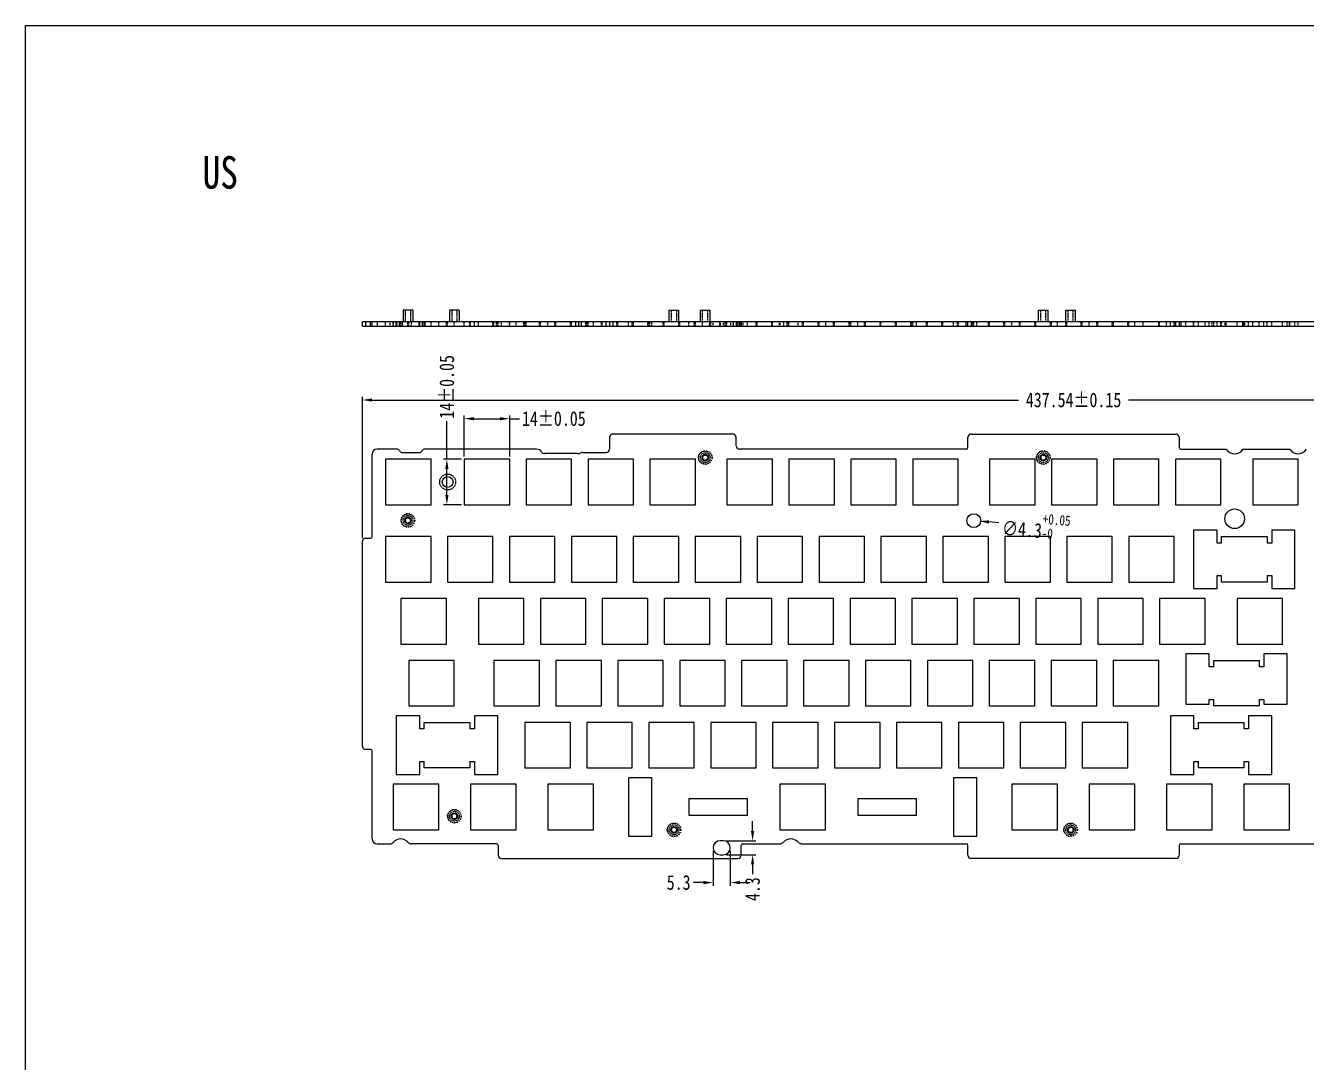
# Model space of a CAD drawing. Header units: inches. Extents: x 409 to 1093, y -306 to 345.
# Drawn here: x 409.4 to 803.4, y 25.8 to 344.7 of the extents above; entities that cross this region are included whole.
import ezdxf

# ---------------------------------------------------------------- set-up
doc = ezdxf.new("R2010")
doc.units = ezdxf.units.IN
doc.header["$LTSCALE"] = 1.21
doc.header["$MEASUREMENT"] = 0
doc.header["$PDMODE"] = 3
doc.header["$PDSIZE"] = 0.3125
doc.linetypes.add('HIDDEN', pattern=[0.2, 0.1, -0.1])
doc.layers.get('0').update_dxf_attribs({"linetype": 'CONTINUOUS'})
doc.layers.get('Defpoints').update_dxf_attribs({"linetype": 'CONTINUOUS'})
doc.layers.add('DEFAULT_2', color=8, linetype='HIDDEN')
doc.styles.get("Standard").update_dxf_attribs({"font": 'txt', "width": 0.8})
doc.dimstyles.new('YanXiu', dxfattribs={"dimscale": 1.5, "dimtxt": 3, "dimasz": 2, "dimexe": 0.66, "dimexo": 0.66, "dimgap": 0.66, "dimtad": 0, "dimdsep": 46, "dimtxsty": 'STANDARD', "dimcen": 0, "dimclrd": 3, "dimclre": 6, "dimclrt": 3, "dimazin": 2, "dimtm": 1e-09, "dimtfac": 1, "dimtofl": 0, "dimtmove": 0, "dimatfit": 3, "dimfxl": 1, "dimlwd": 5, "dimlwe": 5, "dimarcsym": 0})

# ---------------------------------------------------------------- blocks, each defined once
blk = doc.blocks.new('*D0')
at = {"color": 3, "lineweight": 5}
blk.add_line((708.76, 191.76), (705.76, 191.99), dxfattribs=at)
at = {"color": 3}
blk.add_solid([(705.8, 192.49), (705.73, 191.49), (702.77, 192.22)], dxfattribs=at)
at = {"layer": 'Defpoints', "color": 0}
for p in [(698.49, 192.55), (702.77, 192.22)]:
    blk.add_point(p, dxfattribs=at)
at = {"color": 3, "insert": (720.33, 190.88), "char_height": 4.5, "attachment_point": 5, "rotation": 355.645}
blk.add_mtext('∅4.3{\\H0.7x;\\S+0.05^ -0;}', dxfattribs=at)
blk = doc.blocks.new('*D2')
at = {"color": 6, "lineweight": 5}
for p, q in [((513.02, 186.99), (513.02, 230.48)), ((950.56, 186.99), (950.56, 230.48))]:
    blk.add_line(p, q, dxfattribs=at)
at = {"color": 3, "lineweight": 5}
for p, q in [((516.02, 229.49), (714.9, 229.49)), ((947.56, 229.49), (748.68, 229.49))]:
    blk.add_line(p, q, dxfattribs=at)
at = {"color": 3}
for points in [[(516.02, 229.99), (516.02, 228.99), (513.02, 229.49)], [(947.56, 229.99), (947.56, 228.99), (950.56, 229.49)]]:
    blk.add_solid(points, dxfattribs=at)
at = {"layer": 'Defpoints', "color": 0}
for p in [(950.56, 229.49), (513.02, 186), (950.56, 186)]:
    blk.add_point(p, dxfattribs=at)
at = {"color": 3, "insert": (731.79, 229.49), "char_height": 4.5, "attachment_point": 5}
blk.add_mtext('437.54%%P0.15', dxfattribs=at)
blk = doc.blocks.new('*D6')
at = {"color": 6, "lineweight": 5}
for p, q in [((544.34, 212.07), (544.34, 224.73)), ((558.34, 212.07), (558.34, 224.73))]:
    blk.add_line(p, q, dxfattribs=at)
at = {"color": 3, "lineweight": 5}
for p, q in [((547.34, 223.74), (555.34, 223.74)), ((558.34, 223.74), (561.34, 223.74))]:
    blk.add_line(p, q, dxfattribs=at)
at = {"color": 3}
for points in [[(547.34, 224.24), (547.34, 223.24), (544.34, 223.74)], [(555.34, 224.24), (555.34, 223.24), (558.34, 223.74)]]:
    blk.add_solid(points, dxfattribs=at)
at = {"layer": 'Defpoints', "color": 0}
for p in [(558.34, 223.74), (544.34, 211.08), (558.34, 211.08)]:
    blk.add_point(p, dxfattribs=at)
at = {"color": 3, "insert": (571.93, 223.74), "char_height": 4.5, "attachment_point": 5}
blk.add_mtext('14%%P0.05', dxfattribs=at)
blk = doc.blocks.new('*D7')
at = {"color": 3, "lineweight": 5}
for p, q in [((539.01, 211.28), (539.01, 222.94)), ((539.01, 200.28), (539.01, 208.28))]:
    blk.add_line(p, q, dxfattribs=at)
at = {"color": 6, "lineweight": 5}
for p, q in [((543.55, 211.28), (538.02, 211.28)), ((543.55, 197.28), (538.02, 197.28))]:
    blk.add_line(p, q, dxfattribs=at)
at = {"color": 3}
for points in [[(538.51, 208.28), (539.51, 208.28), (539.01, 211.28)], [(538.51, 200.28), (539.51, 200.28), (539.01, 197.28)]]:
    blk.add_solid(points, dxfattribs=at)
at = {"layer": 'Defpoints', "color": 0}
for p in [(544.54, 211.28), (539.01, 197.28), (544.54, 197.28)]:
    blk.add_point(p, dxfattribs=at)
at = {"color": 3, "insert": (539.01, 233.53), "char_height": 4.5, "attachment_point": 5, "rotation": 90}
blk.add_mtext('14%%P0.05', dxfattribs=at)
blk = doc.blocks.new('*D20')
at = {"color": 3, "lineweight": 5}
for p, q in [((633.05, 96.93), (633.05, 99.93)), ((633.05, 86.63), (633.05, 83.63))]:
    blk.add_line(p, q, dxfattribs=at)
at = {"color": 6, "lineweight": 5}
for p, q in [((625.04, 93.93), (634.04, 93.93)), ((625.04, 89.63), (634.04, 89.63))]:
    blk.add_line(p, q, dxfattribs=at)
at = {"color": 3}
for points in [[(632.55, 96.93), (633.55, 96.93), (633.05, 93.93)], [(632.55, 86.63), (633.55, 86.63), (633.05, 89.63)]]:
    blk.add_solid(points, dxfattribs=at)
at = {"layer": 'Defpoints', "color": 0}
for p in [(624.05, 93.93), (624.05, 89.63), (633.05, 89.63)]:
    blk.add_point(p, dxfattribs=at)
at = {"color": 3, "insert": (633.05, 79.04), "char_height": 4.5, "attachment_point": 5, "rotation": 90}
blk.add_mtext('4.3', dxfattribs=at)
blk = doc.blocks.new('*D21')
at = {"color": 6, "lineweight": 5}
for p, q in [((620.9, 90.79), (620.9, 80.07)), ((626.2, 90.79), (626.2, 80.07))]:
    blk.add_line(p, q, dxfattribs=at)
at = {"color": 3, "lineweight": 5}
for p, q in [((617.9, 81.06), (614.9, 81.06)), ((629.2, 81.06), (632.2, 81.06))]:
    blk.add_line(p, q, dxfattribs=at)
at = {"color": 3}
for points in [[(617.9, 81.56), (617.9, 80.56), (620.9, 81.06)], [(629.2, 81.56), (629.2, 80.56), (626.2, 81.06)]]:
    blk.add_solid(points, dxfattribs=at)
at = {"layer": 'Defpoints', "color": 0}
for p in [(620.9, 91.78), (626.2, 91.78), (620.9, 81.06)]:
    blk.add_point(p, dxfattribs=at)
at = {"color": 3, "insert": (610.31, 81.06), "char_height": 4.5, "attachment_point": 5}
blk.add_mtext('5.3', dxfattribs=at)

msp = doc.modelspace()

# ---------------------------------------------------------------- linework, layer by layer
at = {"color": 7, "linetype": 'Continuous'}
for p, q in [((525.522, 257.161), (525.522, 253.661)), ((528.522, 257.161), (525.522, 257.161)), ((528.522, 257.161), (528.522, 253.661)), ((539.818, 257.161), (539.818, 253.661)), ((542.818, 257.161), (539.818, 257.161)), ((542.818, 257.161), (542.818, 253.661)), ((607.403, 253.661), (607.403, 257.161)), ((607.403, 257.161), (610.403, 257.161)), ((610.403, 253.661), (610.403, 257.161)), ((616.99, 253.661), (616.99, 257.161)), ((616.99, 257.161), (619.99, 257.161)), ((619.99, 253.661), (619.99, 257.161)), ((720.98, 253.661), (720.98, 257.161)), ((720.98, 257.161), (723.98, 257.161)), ((723.98, 253.661), (723.98, 257.161)), ((729.403, 253.661), (729.403, 257.161)), ((729.403, 257.161), (732.403, 257.161)), ((732.403, 253.661), (732.403, 257.161)), ((513.022, 252.161), (513.022, 253.661)), ((513.022, 253.661), (950.563, 253.661)), ((513.022, 252.161), (950.563, 252.161)), ((514.022, 253.661), (514.022, 252.161)), ((515.522, 252.161), (515.522, 253.661)), ((516.022, 252.161), (516.022, 253.661)), ((517.522, 253.661), (517.522, 252.161)), ((523.59, 252.161), (523.59, 253.661)), ((524.456, 252.161), (524.456, 253.661)), ((525.322, 252.161), (525.322, 253.661)), ((530.522, 252.161), (530.522, 253.661)), ((531.388, 253.661), (531.388, 252.161)), ((532.254, 253.661), (532.254, 252.161)), ((578.696, 252.161), (578.696, 253.661)), ((579.562, 252.161), (579.562, 253.661)), ((580.428, 252.161), (580.428, 253.661)), ((588.028, 252.161), (588.028, 253.661)), ((589.028, 253.661), (589.028, 252.161)), ((590.028, 253.661), (590.028, 252.161)), ((627.028, 253.661), (627.028, 252.161)), ((628.028, 253.661), (628.028, 252.161)), ((629.028, 252.161), (629.028, 253.661)), ((698.791, 252.161), (698.791, 253.661)), ((699.291, 252.161), (699.291, 253.661)), ((700.291, 253.661), (700.291, 252.161)), ((763.291, 252.161), (763.291, 253.661)), ((764.291, 253.661), (764.291, 252.161)), ((764.791, 253.661), (764.791, 252.161)), ((778.784, 252.161), (778.784, 253.661)), ((783.909, 252.161), (783.909, 253.661)), ((798.361, 252.161), (798.361, 253.661)), ((589.028, 218.019), (589.028, 214.362)), ((627.028, 219.019), (590.028, 219.019)), ((628.028, 215.362), (628.028, 218.019)), ((699.291, 214.862), (699.291, 218.019)), ((700.291, 219.019), (763.291, 219.019)), ((764.291, 218.019), (764.291, 214.862)), ((516.022, 187.497), (516.022, 212.862)), ((523.59, 214.362), (517.522, 214.362)), ((525.322, 213.362), (530.522, 213.362)), ((566.536, 214.362), (532.254, 214.362)), ((579.298, 213.012), (569.042, 213.012)), ((580.704, 213.362), (588.028, 213.362)), ((698.791, 214.362), (629.028, 214.362)), ((764.791, 214.362), (778.784, 214.362)), ((783.909, 214.362), (798.361, 214.362)), ((520.153, 211.282), (520.153, 197.282)), ((534.153, 211.282), (520.153, 211.282)), ((534.153, 197.282), (534.153, 211.282)), ((544.34, 211.282), (544.34, 197.282)), ((558.34, 211.282), (544.34, 211.282)), ((558.34, 197.282), (558.34, 211.282)), ((563.39, 211.282), (563.39, 197.282)), ((577.39, 211.282), (563.39, 211.282)), ((577.39, 197.282), (577.39, 211.282)), ((582.44, 211.282), (582.44, 197.282)), ((596.44, 211.282), (582.44, 211.282)), ((596.44, 197.282), (596.44, 211.282)), ((601.49, 211.282), (601.49, 197.282)), ((615.49, 211.282), (601.49, 211.282)), ((615.49, 197.282), (615.49, 211.282)), ((625.15, 211.282), (625.15, 197.282)), ((639.15, 211.282), (625.15, 211.282)), ((639.15, 197.282), (639.15, 211.282)), ((644.2, 211.282), (644.2, 197.282)), ((658.2, 211.282), (644.2, 211.282)), ((658.2, 197.282), (658.2, 211.282)), ((663.25, 211.282), (663.25, 197.282)), ((677.25, 211.282), (663.25, 211.282)), ((677.25, 197.282), (677.25, 211.282)), ((682.3, 211.282), (682.3, 197.282)), ((696.3, 211.282), (682.3, 211.282)), ((696.3, 197.282), (696.3, 211.282)), ((705.96, 211.282), (705.96, 197.282)), ((719.96, 211.282), (705.96, 211.282)), ((719.96, 197.282), (719.96, 211.282)), ((725.01, 211.282), (725.01, 197.282)), ((739.01, 211.282), (725.01, 211.282)), ((739.01, 197.282), (739.01, 211.282)), ((744.06, 211.282), (744.06, 197.282)), ((758.06, 211.282), (744.06, 211.282)), ((758.06, 197.282), (758.06, 211.282)), ((763.11, 211.282), (763.11, 197.282)), ((777.11, 211.282), (763.11, 211.282)), ((777.11, 197.282), (777.11, 211.282)), ((786.898, 211.282), (786.898, 197.282)), ((800.898, 211.282), (786.898, 211.282)), ((800.898, 197.282), (800.898, 211.282)), ((520.153, 197.282), (534.153, 197.282)), ((544.34, 197.282), (558.34, 197.282)), ((563.39, 197.282), (577.39, 197.282)), ((582.44, 197.282), (596.44, 197.282)), ((601.49, 197.282), (615.49, 197.282)), ((625.15, 197.282), (639.15, 197.282)), ((644.2, 197.282), (658.2, 197.282)), ((663.25, 197.282), (677.25, 197.282)), ((682.3, 197.282), (696.3, 197.282)), ((705.96, 197.282), (719.96, 197.282)), ((725.01, 197.282), (739.01, 197.282)), ((744.06, 197.282), (758.06, 197.282)), ((763.11, 197.282), (777.11, 197.282)), ((786.898, 197.282), (800.898, 197.282)), ((768.728, 189.499), (768.728, 171.499)), ((775.928, 189.499), (768.728, 189.499)), ((775.928, 185.499), (775.928, 189.499)), ((799.899, 189.499), (792.756, 189.499)), ((792.756, 189.499), (792.756, 185.499)), ((799.899, 171.499), (799.899, 189.499)), ((513.022, 122.997), (513.022, 185.997)), ((514.022, 186.997), (515.522, 186.997)), ((520.148, 187.484), (520.148, 173.484)), ((534.148, 187.484), (520.148, 187.484)), ((534.148, 173.484), (534.148, 187.484)), ((539.198, 187.484), (539.198, 173.484)), ((553.198, 187.484), (539.198, 187.484)), ((553.198, 173.484), (553.198, 187.484)), ((558.248, 187.484), (558.248, 173.484)), ((572.248, 187.484), (558.248, 187.484)), ((572.248, 173.484), (572.248, 187.484)), ((577.298, 187.484), (577.298, 173.484)), ((591.298, 187.484), (577.298, 187.484)), ((591.298, 173.484), (591.298, 187.484)), ((596.348, 187.484), (596.348, 173.484)), ((610.348, 187.484), (596.348, 187.484)), ((610.348, 173.484), (610.348, 187.484)), ((615.398, 187.484), (615.398, 173.484)), ((629.398, 187.484), (615.398, 187.484)), ((629.398, 173.484), (629.398, 187.484)), ((634.448, 187.484), (634.448, 173.484)), ((648.448, 187.484), (634.448, 187.484)), ((648.448, 173.484), (648.448, 187.484)), ((653.498, 187.484), (653.498, 173.484)), ((667.498, 187.484), (653.498, 187.484)), ((667.498, 173.484), (667.498, 187.484)), ((672.548, 187.484), (672.548, 173.484)), ((686.548, 187.484), (672.548, 187.484)), ((686.548, 173.484), (686.548, 187.484)), ((691.598, 187.484), (691.598, 173.484)), ((705.598, 187.484), (691.598, 187.484)), ((705.598, 173.484), (705.598, 187.484)), ((710.648, 187.484), (710.648, 173.484)), ((724.648, 187.484), (710.648, 187.484)), ((724.648, 173.484), (724.648, 187.484)), ((729.698, 187.484), (729.698, 173.484)), ((743.698, 187.484), (729.698, 187.484)), ((743.698, 173.484), (743.698, 187.484)), ((748.748, 187.484), (748.748, 173.484)), ((762.748, 187.484), (748.748, 187.484)), ((762.748, 173.484), (762.748, 187.484)), ((777.343, 185.499), (775.928, 185.499)), ((777.343, 185.499), (777.343, 187.484)), ((777.343, 187.484), (791.313, 187.484)), ((791.313, 187.484), (791.313, 185.499)), ((792.756, 185.499), (791.313, 185.499)), ((520.148, 173.484), (534.148, 173.484)), ((539.198, 173.484), (553.198, 173.484)), ((558.248, 173.484), (572.248, 173.484)), ((577.298, 173.484), (591.298, 173.484)), ((596.348, 173.484), (610.348, 173.484)), ((615.398, 173.484), (629.398, 173.484)), ((634.448, 173.484), (648.448, 173.484)), ((653.498, 173.484), (667.498, 173.484)), ((672.548, 173.484), (686.548, 173.484)), ((691.598, 173.484), (705.598, 173.484)), ((710.648, 173.484), (724.648, 173.484)), ((729.698, 173.484), (743.698, 173.484)), ((748.748, 173.484), (762.748, 173.484)), ((775.928, 175.499), (777.343, 175.499)), ((775.928, 171.499), (775.928, 175.499)), ((777.343, 173.484), (777.343, 175.499)), ((791.313, 173.484), (777.343, 173.484)), ((791.313, 175.499), (792.756, 175.499)), ((791.313, 175.499), (791.313, 173.484)), ((792.756, 175.499), (792.756, 171.499)), ((768.728, 171.499), (775.928, 171.499)), ((792.756, 171.499), (799.899, 171.499)), ((524.898, 168.434), (524.898, 154.434)), ((538.898, 168.434), (524.898, 168.434)), ((538.898, 154.434), (538.898, 168.434)), ((548.728, 168.434), (548.728, 154.434)), ((562.728, 168.434), (548.728, 168.434)), ((562.728, 154.434), (562.728, 168.434)), ((567.778, 168.434), (567.778, 154.434)), ((581.778, 168.434), (567.778, 168.434)), ((581.778, 154.434), (581.778, 168.434)), ((586.828, 168.434), (586.828, 154.434)), ((600.828, 168.434), (586.828, 168.434)), ((600.828, 154.434), (600.828, 168.434)), ((605.878, 168.434), (605.878, 154.434)), ((619.878, 168.434), (605.878, 168.434)), ((619.878, 154.434), (619.878, 168.434)), ((624.928, 168.434), (624.928, 154.434)), ((638.928, 168.434), (624.928, 168.434)), ((638.928, 154.434), (638.928, 168.434)), ((643.978, 168.434), (643.978, 154.434)), ((657.978, 168.434), (643.978, 168.434)), ((657.978, 154.434), (657.978, 168.434)), ((663.028, 168.434), (663.028, 154.434)), ((677.028, 168.434), (663.028, 168.434)), ((677.028, 154.434), (677.028, 168.434)), ((682.078, 168.434), (682.078, 154.434)), ((696.078, 168.434), (682.078, 168.434)), ((696.078, 154.434), (696.078, 168.434)), ((701.128, 168.434), (701.128, 154.434)), ((715.128, 168.434), (701.128, 168.434)), ((715.128, 154.434), (715.128, 168.434)), ((720.178, 168.434), (720.178, 154.434)), ((734.178, 168.434), (720.178, 168.434)), ((734.178, 154.434), (734.178, 168.434)), ((739.228, 168.434), (739.228, 154.434)), ((753.228, 168.434), (739.228, 168.434)), ((753.228, 154.434), (753.228, 168.434)), ((772.278, 168.434), (758.278, 168.434)), ((758.278, 168.434), (758.278, 154.434)), ((772.278, 154.434), (772.278, 168.434)), ((796.078, 168.434), (782.078, 168.434)), ((782.078, 168.434), (782.078, 154.434)), ((796.078, 154.434), (796.078, 168.434)), ((524.898, 154.434), (538.898, 154.434)), ((548.728, 154.434), (562.728, 154.434)), ((567.778, 154.434), (581.778, 154.434)), ((586.828, 154.434), (600.828, 154.434)), ((605.878, 154.434), (619.878, 154.434)), ((624.928, 154.434), (638.928, 154.434)), ((643.978, 154.434), (657.978, 154.434)), ((663.028, 154.434), (677.028, 154.434)), ((682.078, 154.434), (696.078, 154.434)), ((701.128, 154.434), (715.128, 154.434)), ((720.178, 154.434), (734.178, 154.434)), ((739.228, 154.434), (753.228, 154.434)), ((758.278, 154.434), (772.278, 154.434)), ((782.078, 154.434), (796.078, 154.434)), ((773.528, 151.399), (766.328, 151.399)), ((766.328, 151.399), (766.328, 135.899)), ((773.528, 147.399), (773.528, 151.399)), ((797.528, 151.399), (790.328, 151.399)), ((790.328, 151.399), (790.328, 147.399)), ((797.528, 135.899), (797.528, 151.399)), ((527.288, 149.384), (527.288, 135.384)), ((541.288, 149.384), (527.288, 149.384)), ((541.288, 135.384), (541.288, 149.384)), ((553.478, 149.384), (553.478, 135.384)), ((567.478, 149.384), (553.478, 149.384)), ((567.478, 135.384), (567.478, 149.384)), ((572.528, 149.384), (572.528, 135.384)), ((586.528, 149.384), (572.528, 149.384)), ((586.528, 135.384), (586.528, 149.384)), ((591.578, 149.384), (591.578, 135.384)), ((605.578, 149.384), (591.578, 149.384)), ((605.578, 135.384), (605.578, 149.384)), ((610.628, 149.384), (610.628, 135.384)), ((624.628, 149.384), (610.628, 149.384)), ((624.628, 135.384), (624.628, 149.384)), ((629.678, 149.384), (629.678, 135.384)), ((643.678, 149.384), (629.678, 149.384)), ((643.678, 135.384), (643.678, 149.384)), ((648.728, 149.384), (648.728, 135.384)), ((662.728, 149.384), (648.728, 149.384)), ((662.728, 135.384), (662.728, 149.384)), ((667.778, 149.384), (667.778, 135.384)), ((681.778, 149.384), (667.778, 149.384)), ((681.778, 135.384), (681.778, 149.384)), ((686.828, 149.384), (686.828, 135.384)), ((700.828, 149.384), (686.828, 149.384)), ((700.828, 135.384), (700.828, 149.384)), ((705.878, 149.384), (705.878, 135.384)), ((719.878, 149.384), (705.878, 149.384)), ((719.878, 135.384), (719.878, 149.384)), ((724.928, 149.384), (724.928, 135.384)), ((738.928, 149.384), (724.928, 149.384)), ((738.928, 135.384), (738.928, 149.384)), ((757.978, 149.384), (743.978, 149.384)), ((743.978, 149.384), (743.978, 135.384)), ((757.978, 135.384), (757.978, 149.384)), ((774.928, 147.399), (773.528, 147.399)), ((774.928, 149.384), (788.928, 149.384)), ((774.928, 147.399), (774.928, 149.384)), ((788.928, 149.384), (788.928, 147.399)), ((790.328, 147.399), (788.928, 147.399)), ((527.288, 135.384), (541.288, 135.384)), ((553.478, 135.384), (567.478, 135.384)), ((572.528, 135.384), (586.528, 135.384)), ((591.578, 135.384), (605.578, 135.384)), ((610.628, 135.384), (624.628, 135.384)), ((629.678, 135.384), (643.678, 135.384)), ((648.728, 135.384), (662.728, 135.384)), ((667.778, 135.384), (681.778, 135.384)), ((686.828, 135.384), (700.828, 135.384)), ((705.878, 135.384), (719.878, 135.384)), ((724.928, 135.384), (738.928, 135.384)), ((743.978, 135.384), (757.978, 135.384)), ((766.328, 135.899), (773.528, 135.899)), ((773.528, 137.399), (774.928, 137.399)), ((773.528, 135.899), (773.528, 137.399)), ((774.928, 135.384), (774.928, 137.399)), ((788.928, 135.384), (774.928, 135.384)), ((788.928, 137.399), (790.328, 137.399)), ((788.928, 137.399), (788.928, 135.384)), ((790.328, 137.399), (790.328, 135.899)), ((790.328, 135.899), (797.528, 135.899)), ((523.458, 132.334), (523.458, 114.334)), ((530.658, 132.334), (523.458, 132.334)), ((530.658, 128.334), (530.658, 132.334)), ((532.058, 128.334), (532.058, 130.334)), ((532.058, 130.334), (546.058, 130.334)), ((546.058, 130.334), (546.058, 128.334)), ((547.458, 132.334), (547.458, 128.334)), ((554.658, 132.334), (547.458, 132.334)), ((554.658, 114.334), (554.658, 132.334)), ((563.008, 130.334), (563.008, 116.334)), ((577.008, 130.334), (563.008, 130.334)), ((577.008, 116.334), (577.008, 130.334)), ((582.058, 130.334), (582.058, 116.334)), ((596.058, 130.334), (582.058, 130.334)), ((596.058, 116.334), (596.058, 130.334)), ((601.108, 130.334), (601.108, 116.334)), ((615.108, 130.334), (601.108, 130.334)), ((615.108, 116.334), (615.108, 130.334)), ((620.158, 130.334), (620.158, 116.334)), ((634.158, 130.334), (620.158, 130.334)), ((634.158, 116.334), (634.158, 130.334)), ((639.208, 130.334), (639.208, 116.334)), ((653.208, 130.334), (639.208, 130.334)), ((653.208, 116.334), (653.208, 130.334)), ((658.258, 130.334), (658.258, 116.334)), ((672.258, 130.334), (658.258, 130.334)), ((672.258, 116.334), (672.258, 130.334)), ((677.308, 130.334), (677.308, 116.334)), ((691.308, 130.334), (677.308, 130.334)), ((691.308, 116.334), (691.308, 130.334)), ((696.358, 130.334), (696.358, 116.334)), ((710.358, 130.334), (696.358, 130.334)), ((710.358, 116.334), (710.358, 130.334)), ((715.408, 130.334), (715.408, 116.334)), ((729.408, 130.334), (715.408, 130.334)), ((729.408, 116.334), (729.408, 130.334)), ((748.458, 130.334), (734.458, 130.334)), ((734.458, 130.334), (734.458, 116.334)), ((748.458, 116.334), (748.458, 130.334)), ((768.778, 132.334), (761.578, 132.334)), ((761.578, 132.334), (761.578, 114.334)), ((768.778, 128.334), (768.778, 132.334)), ((770.178, 130.334), (784.178, 130.334)), ((770.178, 128.334), (770.178, 130.334)), ((784.178, 130.334), (784.178, 128.334)), ((792.778, 132.334), (785.578, 132.334)), ((785.578, 132.334), (785.578, 128.334)), ((792.778, 114.334), (792.778, 132.334)), ((532.058, 128.334), (530.658, 128.334)), ((547.458, 128.334), (546.058, 128.334)), ((770.178, 128.334), (768.778, 128.334)), ((785.578, 128.334), (784.178, 128.334)), ((515.522, 121.997), (514.022, 121.997)), ((516.022, 94.475), (516.022, 121.497)), ((530.658, 114.334), (530.658, 118.334)), ((530.658, 118.334), (532.058, 118.334)), ((532.058, 116.334), (532.058, 118.334)), ((546.058, 118.334), (546.058, 116.334)), ((546.058, 118.334), (547.458, 118.334)), ((547.458, 118.334), (547.458, 114.334)), ((768.778, 118.334), (770.178, 118.334)), ((768.778, 114.334), (768.778, 118.334)), ((770.178, 116.334), (770.178, 118.334)), ((784.178, 118.334), (785.578, 118.334)), ((784.178, 118.334), (784.178, 116.334)), ((785.578, 118.334), (785.578, 114.334)), ((523.458, 114.334), (530.658, 114.334)), ((546.058, 116.334), (532.058, 116.334)), ((547.458, 114.334), (554.658, 114.334)), ((563.008, 116.334), (577.008, 116.334)), ((582.058, 116.334), (596.058, 116.334)), ((601.108, 116.334), (615.108, 116.334)), ((620.158, 116.334), (634.158, 116.334)), ((639.208, 116.334), (653.208, 116.334)), ((658.258, 116.334), (672.258, 116.334)), ((677.308, 116.334), (691.308, 116.334)), ((696.358, 116.334), (710.358, 116.334)), ((715.408, 116.334), (729.408, 116.334)), ((734.458, 116.334), (748.458, 116.334)), ((761.578, 114.334), (768.778, 114.334)), ((784.178, 116.334), (770.178, 116.334)), ((785.578, 114.334), (792.778, 114.334)), ((522.498, 111.284), (522.498, 97.284)), ((536.498, 111.284), (522.498, 111.284)), ((536.498, 97.284), (536.498, 111.284)), ((546.298, 111.284), (546.298, 97.284)), ((560.298, 111.284), (546.298, 111.284)), ((560.298, 97.284), (560.298, 111.284)), ((570.098, 111.284), (570.098, 97.284)), ((584.098, 111.284), (570.098, 111.284)), ((584.098, 97.284), (584.098, 111.284)), ((594.873, 113.284), (594.873, 95.284)), ((602.073, 113.284), (594.873, 113.284)), ((602.073, 95.284), (602.073, 113.284)), ((641.473, 111.284), (641.473, 97.284)), ((655.473, 111.284), (641.473, 111.284)), ((655.473, 97.284), (655.473, 111.284)), ((694.873, 113.284), (694.873, 95.284)), ((702.073, 113.284), (694.873, 113.284)), ((702.073, 95.284), (702.073, 113.284)), ((726.833, 111.284), (712.833, 111.284)), ((712.833, 111.284), (712.833, 97.284)), ((726.833, 97.284), (726.833, 111.284)), ((750.613, 111.284), (736.613, 111.284)), ((736.613, 111.284), (736.613, 97.284)), ((750.613, 97.284), (750.613, 111.284)), ((774.393, 111.284), (760.393, 111.284)), ((760.393, 111.284), (760.393, 97.284)), ((774.393, 97.284), (774.393, 111.284)), ((798.173, 111.284), (784.173, 111.284)), ((784.173, 111.284), (784.173, 97.284)), ((798.173, 97.284), (798.173, 111.284)), ((613.473, 106.784), (613.473, 101.784)), ((631.473, 106.784), (613.473, 106.784)), ((631.473, 101.784), (631.473, 106.784)), ((665.473, 106.784), (665.473, 101.784)), ((683.473, 106.784), (665.473, 106.784)), ((683.473, 101.784), (683.473, 106.784)), ((613.473, 101.784), (631.473, 101.784)), ((665.473, 101.784), (683.473, 101.784)), ((522.498, 97.284), (536.498, 97.284)), ((546.298, 97.284), (560.298, 97.284)), ((570.098, 97.284), (584.098, 97.284)), ((594.873, 95.284), (602.073, 95.284)), ((641.473, 97.284), (655.473, 97.284)), ((694.873, 95.284), (702.073, 95.284)), ((712.833, 97.284), (726.833, 97.284)), ((736.613, 97.284), (750.613, 97.284)), ((760.393, 97.284), (774.393, 97.284)), ((784.173, 97.284), (798.173, 97.284)), ((517.522, 92.975), (521.434, 92.975)), ((554.288, 92.975), (528.14, 92.975)), ((554.788, 92.475), (554.788, 89.475)), ((624.053, 93.925), (623.053, 93.925)), ((629.553, 89.475), (629.553, 92.475)), ((630.053, 92.975), (641.217, 92.975)), ((648.358, 92.975), (698.791, 92.975)), ((699.291, 89.475), (699.291, 92.475)), ((764.291, 92.475), (764.291, 89.475)), ((764.791, 92.975), (815.44, 92.975)), ((555.788, 88.475), (628.553, 88.475)), ((623.053, 89.625), (624.053, 89.625)), ((763.291, 88.475), (700.291, 88.475))]:
    msp.add_line(p, q, dxfattribs=at)
msp.add_lwpolyline([(409.423, 344.652), (1092.951, 344.652), (1092.951, 19.243), (409.423, 19.243)], close=True)
for centre, radius in [((539.246, 204.282), 1.65), ((701.13, 192.382), 2.15), ((781.347, 192.954), 3.031)]:
    msp.add_circle(centre, radius, dxfattribs=at)
for centre, radius, start, end in [((590.028, 218.019), 1, 90, 180), ((627.028, 218.019), 1, 0, 90), ((700.291, 218.019), 1, 90, 180), ((763.291, 218.019), 1, 0, 90), ((517.522, 212.862), 1.5, 90, 180), ((523.59, 213.362), 1, 30, 90), ((525.322, 214.362), 1, 210, 270), ((530.522, 214.362), 1, 270, 330), ((532.254, 213.362), 1, 90, 150), ((566.536, 212.362), 2, 33.36701, 90), ((569.042, 214.012), 1, 213.36701, 270), ((579.298, 215.012), 2, 270, 297.95289), ((580.704, 212.362), 1, 90, 117.95289), ((588.028, 214.362), 1, 270, 0), ((629.028, 215.362), 1, 180, 270), ((698.791, 214.862), 0.5, 270, 360), ((764.791, 214.862), 0.5, 180, 270), ((781.347, 215.982), 3.031, 212.29486, 327.70514), ((800.887, 215.982), 3, 212.67516, 327.32484), ((514.022, 185.997), 1, 90, 180), ((515.522, 187.497), 0.5, 270, 360), ((514.022, 122.997), 1, 180, 270), ((515.522, 121.497), 0.5, 0, 90), ((517.522, 94.475), 1.5, 180, 270), ((521.434, 94.475), 1.5, 270, 318.52072), ((524.788, 91.475), 3, 41.81283, 138.02014), ((528.142, 94.475), 1.5, 221.81283, 269.93832), ((554.288, 92.475), 0.5, 0, 90), ((623.053, 91.775), 2.15, 90, 270), ((624.053, 91.775), 2.15, 270, 90), ((630.053, 92.475), 0.5, 90, 180), ((641.217, 94.975), 2, 270, 315.57063), ((644.788, 91.475), 3, 44.42937, 135.57063), ((648.358, 94.975), 2, 224.42937, 270), ((698.791, 92.475), 0.5, 0, 90), ((764.791, 92.475), 0.5, 90, 180), ((555.788, 89.475), 1, 180, 270), ((628.553, 89.475), 1, 270, 0), ((700.291, 89.475), 1, 180, 270), ((763.291, 89.475), 1, 270, 360)]:
    msp.add_arc(centre, radius, start, end, dxfattribs=at)
at = {"layer": 'DEFAULT_2', "color": 8, "linetype": 'HIDDEN'}
for p, q in [((526.222, 257.161), (526.222, 253.661)), ((527.822, 257.161), (527.822, 253.661)), ((540.518, 257.161), (540.518, 253.661)), ((542.118, 257.161), (542.118, 253.661)), ((608.103, 253.661), (608.103, 257.161)), ((609.703, 253.661), (609.703, 257.161)), ((617.69, 253.661), (617.69, 257.161)), ((619.29, 253.661), (619.29, 257.161)), ((721.68, 253.661), (721.68, 257.161)), ((723.28, 253.661), (723.28, 257.161)), ((730.103, 253.661), (730.103, 257.161)), ((731.703, 253.661), (731.703, 257.161)), ((520.148, 252.161), (520.148, 253.661)), ((521.434, 253.661), (521.434, 252.161)), ((522.498, 252.161), (522.498, 253.661)), ((522.558, 252.161), (522.558, 253.661)), ((523.458, 252.161), (523.458, 253.661)), ((524.898, 252.161), (524.898, 253.661)), ((527.024, 252.161), (527.024, 253.661)), ((527.288, 252.161), (527.288, 253.661)), ((528.14, 252.161), (528.14, 253.661)), ((530.658, 252.161), (530.658, 253.661)), ((532.058, 252.161), (532.058, 253.661)), ((534.148, 252.161), (534.148, 253.661)), ((536.498, 252.161), (536.498, 253.661)), ((538.898, 252.161), (538.898, 253.661)), ((539.198, 252.161), (539.198, 253.661)), ((541.288, 252.161), (541.288, 253.661)), ((544.34, 252.161), (544.34, 253.661)), ((546.058, 252.161), (546.058, 253.661)), ((546.298, 252.161), (546.298, 253.661)), ((547.458, 252.161), (547.458, 253.661)), ((548.728, 252.161), (548.728, 253.661)), ((553.198, 252.161), (553.198, 253.661)), ((553.478, 252.161), (553.478, 253.661)), ((554.288, 252.161), (554.288, 253.661)), ((554.658, 252.161), (554.658, 253.661)), ((554.788, 252.161), (554.788, 253.661)), ((555.788, 252.161), (555.788, 253.661)), ((558.248, 252.161), (558.248, 253.661)), ((558.34, 252.161), (558.34, 253.661)), ((560.298, 252.161), (560.298, 253.661)), ((562.728, 252.161), (562.728, 253.661)), ((563.008, 252.161), (563.008, 253.661)), ((563.39, 252.161), (563.39, 253.661)), ((567.478, 252.161), (567.478, 253.661)), ((567.778, 252.161), (567.778, 253.661)), ((570.098, 252.161), (570.098, 253.661)), ((572.248, 252.161), (572.248, 253.661)), ((572.528, 252.161), (572.528, 253.661)), ((577.008, 252.161), (577.008, 253.661)), ((577.298, 252.161), (577.298, 253.661)), ((577.39, 252.161), (577.39, 253.661)), ((581.778, 252.161), (581.778, 253.661)), ((582.058, 252.161), (582.058, 253.661)), ((582.44, 252.161), (582.44, 253.661)), ((584.098, 252.161), (584.098, 253.661)), ((586.528, 252.161), (586.528, 253.661)), ((586.828, 252.161), (586.828, 253.661)), ((591.298, 252.161), (591.298, 253.661)), ((591.578, 252.161), (591.578, 253.661)), ((594.873, 252.161), (594.873, 253.661)), ((596.058, 252.161), (596.058, 253.661)), ((596.348, 252.161), (596.348, 253.661)), ((596.44, 252.161), (596.44, 253.661)), ((600.828, 252.161), (600.828, 253.661)), ((601.108, 252.161), (601.108, 253.661)), ((601.49, 252.161), (601.49, 253.661)), ((602.073, 252.161), (602.073, 253.661)), ((605.578, 252.161), (605.578, 253.661)), ((605.878, 252.161), (605.878, 253.661)), ((610.348, 252.161), (610.348, 253.661)), ((610.628, 252.161), (610.628, 253.661)), ((613.473, 252.161), (613.473, 253.661)), ((615.108, 252.161), (615.108, 253.661)), ((615.398, 252.161), (615.398, 253.661)), ((615.49, 252.161), (615.49, 253.661)), ((617.62, 252.161), (617.62, 253.661)), ((619.82, 253.661), (619.82, 252.161)), ((619.878, 252.161), (619.878, 253.661)), ((620.158, 252.161), (620.158, 253.661)), ((620.82, 253.661), (620.82, 252.161)), ((620.853, 253.661), (620.853, 252.161)), ((623.02, 252.161), (623.02, 253.661)), ((623.053, 253.661), (623.053, 252.161)), ((624.053, 253.661), (624.053, 252.161)), ((624.628, 252.161), (624.628, 253.661)), ((624.928, 252.161), (624.928, 253.661)), ((625.15, 252.161), (625.15, 253.661)), ((626.253, 253.661), (626.253, 252.161)), ((628.553, 252.161), (628.553, 253.661)), ((629.398, 252.161), (629.398, 253.661)), ((629.553, 253.661), (629.553, 252.161)), ((629.678, 252.161), (629.678, 253.661)), ((630.053, 253.661), (630.053, 252.161)), ((631.473, 252.161), (631.473, 253.661)), ((634.158, 252.161), (634.158, 253.661)), ((634.448, 252.161), (634.448, 253.661)), ((638.928, 252.161), (638.928, 253.661)), ((639.15, 252.161), (639.15, 253.661)), ((639.208, 252.161), (639.208, 253.661)), ((641.217, 253.661), (641.217, 252.161)), ((641.473, 253.661), (641.473, 252.161)), ((642.645, 252.161), (642.645, 253.661)), ((643.678, 252.161), (643.678, 253.661)), ((643.978, 252.161), (643.978, 253.661)), ((644.2, 252.161), (644.2, 253.661)), ((646.93, 253.661), (646.93, 252.161)), ((648.358, 252.161), (648.358, 253.661)), ((648.448, 252.161), (648.448, 253.661)), ((648.728, 252.161), (648.728, 253.661)), ((653.208, 252.161), (653.208, 253.661)), ((653.498, 252.161), (653.498, 253.661)), ((655.473, 253.661), (655.473, 252.161)), ((657.978, 252.161), (657.978, 253.661)), ((658.2, 252.161), (658.2, 253.661)), ((658.258, 252.161), (658.258, 253.661)), ((662.728, 252.161), (662.728, 253.661)), ((663.028, 252.161), (663.028, 253.661)), ((663.25, 252.161), (663.25, 253.661)), ((665.473, 252.161), (665.473, 253.661)), ((667.498, 252.161), (667.498, 253.661)), ((667.778, 252.161), (667.778, 253.661)), ((672.258, 252.161), (672.258, 253.661)), ((672.548, 252.161), (672.548, 253.661)), ((677.028, 252.161), (677.028, 253.661)), ((677.25, 252.161), (677.25, 253.661)), ((677.308, 252.161), (677.308, 253.661)), ((681.778, 252.161), (681.778, 253.661)), ((682.078, 252.161), (682.078, 253.661)), ((682.3, 252.161), (682.3, 253.661)), ((683.473, 252.161), (683.473, 253.661)), ((686.548, 252.161), (686.548, 253.661)), ((686.828, 252.161), (686.828, 253.661)), ((691.308, 252.161), (691.308, 253.661)), ((691.598, 252.161), (691.598, 253.661)), ((694.873, 252.161), (694.873, 253.661)), ((696.078, 252.161), (696.078, 253.661)), ((696.3, 252.161), (696.3, 253.661)), ((696.358, 252.161), (696.358, 253.661)), ((700.828, 252.161), (700.828, 253.661)), ((701.128, 252.161), (701.128, 253.661)), ((702.073, 252.161), (702.073, 253.661)), ((705.598, 252.161), (705.598, 253.661)), ((705.878, 252.161), (705.878, 253.661)), ((705.96, 252.161), (705.96, 253.661)), ((710.358, 252.161), (710.358, 253.661)), ((710.648, 252.161), (710.648, 253.661)), ((712.833, 252.161), (712.833, 253.661)), ((715.128, 252.161), (715.128, 253.661)), ((715.408, 252.161), (715.408, 253.661)), ((719.878, 252.161), (719.878, 253.661)), ((719.96, 252.161), (719.96, 253.661)), ((720.178, 252.161), (720.178, 253.661)), ((724.648, 252.161), (724.648, 253.661)), ((724.928, 252.161), (724.928, 253.661)), ((725.01, 252.161), (725.01, 253.661)), ((726.833, 252.161), (726.833, 253.661)), ((729.408, 252.161), (729.408, 253.661)), ((729.698, 252.161), (729.698, 253.661)), ((734.178, 252.161), (734.178, 253.661)), ((734.458, 252.161), (734.458, 253.661)), ((736.613, 252.161), (736.613, 253.661)), ((738.928, 252.161), (738.928, 253.661)), ((739.01, 252.161), (739.01, 253.661)), ((739.228, 252.161), (739.228, 253.661)), ((743.698, 252.161), (743.698, 253.661)), ((743.978, 252.161), (743.978, 253.661)), ((744.06, 252.161), (744.06, 253.661)), ((748.458, 252.161), (748.458, 253.661)), ((748.748, 252.161), (748.748, 253.661)), ((750.613, 252.161), (750.613, 253.661)), ((753.228, 252.161), (753.228, 253.661)), ((757.978, 252.161), (757.978, 253.661)), ((758.06, 252.161), (758.06, 253.661)), ((758.278, 252.161), (758.278, 253.661)), ((760.393, 252.161), (760.393, 253.661)), ((761.578, 252.161), (761.578, 253.661)), ((762.748, 252.161), (762.748, 253.661)), ((763.11, 252.161), (763.11, 253.661)), ((766.328, 252.161), (766.328, 253.661)), ((768.728, 252.161), (768.728, 253.661)), ((768.778, 252.161), (768.778, 253.661)), ((770.178, 252.161), (770.178, 253.661)), ((772.278, 252.161), (772.278, 253.661)), ((773.528, 252.161), (773.528, 253.661)), ((774.393, 252.161), (774.393, 253.661)), ((774.928, 252.161), (774.928, 253.661)), ((775.928, 252.161), (775.928, 253.661)), ((777.11, 252.161), (777.11, 253.661)), ((777.343, 252.161), (777.343, 253.661)), ((778.315, 253.661), (778.315, 252.161)), ((782.078, 252.161), (782.078, 253.661)), ((784.173, 252.161), (784.173, 253.661)), ((784.378, 253.661), (784.378, 252.161)), ((785.578, 252.161), (785.578, 253.661)), ((786.898, 252.161), (786.898, 253.661)), ((788.928, 252.161), (788.928, 253.661)), ((790.328, 252.161), (790.328, 253.661)), ((791.313, 252.161), (791.313, 253.661)), ((792.756, 252.161), (792.756, 253.661)), ((792.778, 252.161), (792.778, 253.661)), ((796.078, 252.161), (796.078, 253.661)), ((797.528, 252.161), (797.528, 253.661)), ((798.173, 252.161), (798.173, 253.661)), ((799.899, 252.161), (799.899, 253.661)), ((800.898, 252.161), (800.898, 253.661))]:
    msp.add_line(p, q, dxfattribs=at)
at = {"layer": 'DEFAULT_2', "color": 2, "linetype": 'HIDDEN', "ltscale": 3}
for centre, radius in [((618.49, 211.782), 2.1), ((618.49, 211.782), 2), ((722.48, 211.782), 2.1), ((722.48, 211.782), 2), ((527.022, 192.46), 2.1), ((527.022, 192.46), 2), ((541.318, 101.475), 2.1), ((541.318, 101.475), 2), ((608.903, 97.284), 2.1), ((608.903, 97.284), 2), ((730.903, 97.284), 2.1), ((730.903, 97.284), 2)]:
    msp.add_circle(centre, radius, dxfattribs=at)
at = {"layer": 'DEFAULT_2', "color": 8, "linetype": 'HIDDEN'}
for centre, radius in [((618.49, 211.782), 1.5), ((722.48, 211.782), 1.5), ((618.49, 211.782), 0.8), ((722.48, 211.782), 0.8), ((539.246, 204.282), 2.45), ((527.022, 192.46), 1.5), ((527.022, 192.46), 1.5), ((527.022, 192.46), 1.5), ((527.022, 192.46), 0.8), ((527.022, 192.46), 0.8), ((541.318, 101.475), 1.5), ((541.318, 101.475), 0.8), ((608.903, 97.284), 1.5), ((730.903, 97.284), 1.5), ((608.903, 97.284), 0.8), ((730.903, 97.284), 0.8)]:
    msp.add_circle(centre, radius, dxfattribs=at)
at = {"layer": 'DEFAULT_2', "color": 2, "linetype": 'HIDDEN', "ltscale": 3}
for centre in [(618.49, 211.782), (722.48, 211.782), (527.022, 192.46), (541.318, 101.475), (608.903, 97.284), (730.903, 97.284)]:
    msp.add_arc(centre, 0.8, 14.02007, 349.76183, dxfattribs=at)
for points, knots in [([(617.912, 212.578), (618.077, 212.698), (618.498, 212.835), (619.119, 212.625), (619.496, 212.087), (619.481, 211.431), (619.08, 210.911), (618.449, 210.731), (617.833, 210.96), (617.474, 211.51), (617.51, 212.165), (617.928, 212.671), (618.565, 212.831), (619.173, 212.582), (619.514, 212.021), (619.456, 211.367), (619.022, 210.875), (618.38, 210.736), (617.781, 211.005), (617.458, 211.577), (617.537, 212.228), (617.988, 212.706), (618.634, 212.824), (619.224, 212.535), (619.527, 211.954), (619.427, 211.305), (618.961, 210.842), (618.312, 210.745), (617.732, 211.053), (617.447, 211.644), (617.569, 212.29), (618.05, 212.737), (618.7, 212.813), (619.084, 212.593), (619.22, 212.44)], [0, 0, 0, 0, 0.0312476, 0.0624971, 0.0937489, 0.1250021, 0.1562545, 0.1875048, 0.2187528, 0.25, 0.2812478, 0.3124976, 0.3437497, 0.3750029, 0.4062551, 0.437505, 0.4687528, 0.5, 0.531248, 0.5624981, 0.5937504, 0.6250037, 0.6562556, 0.6875051, 0.7187528, 0.75, 0.7812482, 0.8124987, 0.8437513, 0.8750044, 0.906256, 0.9375053, 0.9687528, 1, 1, 1, 1]), ([(721.902, 212.578), (722.067, 212.698), (722.488, 212.835), (723.109, 212.625), (723.486, 212.087), (723.471, 211.431), (723.07, 210.911), (722.439, 210.731), (721.823, 210.96), (721.464, 211.51), (721.5, 212.165), (721.918, 212.671), (722.555, 212.831), (723.163, 212.582), (723.504, 212.021), (723.446, 211.367), (723.012, 210.875), (722.37, 210.736), (721.771, 211.005), (721.448, 211.577), (721.527, 212.228), (721.978, 212.706), (722.624, 212.824), (723.214, 212.535), (723.517, 211.954), (723.417, 211.305), (722.951, 210.842), (722.302, 210.745), (721.722, 211.053), (721.437, 211.644), (721.559, 212.29), (722.04, 212.737), (722.69, 212.813), (723.074, 212.593), (723.21, 212.44)], [0, 0, 0, 0, 0.0312476, 0.0624971, 0.0937489, 0.1250021, 0.1562545, 0.1875048, 0.2187528, 0.25, 0.2812478, 0.3124976, 0.3437497, 0.3750029, 0.4062551, 0.437505, 0.4687528, 0.5, 0.531248, 0.5624981, 0.5937504, 0.6250037, 0.6562556, 0.6875051, 0.7187528, 0.75, 0.7812482, 0.8124987, 0.8437513, 0.8750044, 0.906256, 0.9375053, 0.9687528, 1, 1, 1, 1]), ([(617.68, 212.275), (617.627, 212.166), (617.563, 211.924), (617.616, 211.553), (617.817, 211.236), (618.03, 211.1), (618.144, 211.061)], [0, 0, 0, 0, 0.2502593, 0.5002707, 0.7502686, 1, 1, 1, 1]), ([(721.67, 212.275), (721.617, 212.166), (721.553, 211.924), (721.606, 211.553), (721.807, 211.236), (722.02, 211.1), (722.134, 211.061)], [0, 0, 0, 0, 0.2502593, 0.5002707, 0.7502686, 1, 1, 1, 1]), ([(526.444, 193.256), (526.609, 193.376), (527.03, 193.513), (527.651, 193.303), (528.029, 192.766), (528.013, 192.109), (527.612, 191.59), (526.981, 191.409), (526.366, 191.639), (526.006, 192.188), (526.043, 192.844), (526.461, 193.35), (527.098, 193.509), (527.705, 193.26), (528.046, 192.699), (527.988, 192.045), (527.554, 191.553), (526.912, 191.414), (526.313, 191.683), (525.99, 192.255), (526.07, 192.907), (526.52, 193.385), (527.166, 193.502), (527.756, 193.214), (528.06, 192.632), (527.959, 191.983), (527.494, 191.52), (526.844, 191.424), (526.264, 191.731), (525.979, 192.323), (526.101, 192.968), (526.582, 193.415), (527.232, 193.491), (527.616, 193.271), (527.753, 193.119)], [0, 0, 0, 0, 0.0312476, 0.0624971, 0.0937489, 0.1250021, 0.1562545, 0.1875048, 0.2187528, 0.25, 0.2812478, 0.3124976, 0.3437497, 0.3750029, 0.4062551, 0.437505, 0.4687528, 0.5, 0.531248, 0.5624981, 0.5937504, 0.6250037, 0.6562556, 0.6875051, 0.7187528, 0.75, 0.7812482, 0.8124987, 0.8437513, 0.8750044, 0.906256, 0.9375053, 0.9687528, 1, 1, 1, 1]), ([(526.212, 192.954), (526.159, 192.844), (526.095, 192.602), (526.148, 192.232), (526.349, 191.915), (526.562, 191.779), (526.676, 191.739)], [0, 0, 0, 0, 0.2502593, 0.5002707, 0.7502686, 1, 1, 1, 1]), ([(540.74, 102.271), (540.905, 102.391), (541.326, 102.528), (541.947, 102.318), (542.324, 101.781), (542.309, 101.124), (541.908, 100.604), (541.277, 100.424), (540.661, 100.654), (540.302, 101.203), (540.338, 101.858), (540.756, 102.365), (541.393, 102.524), (542.001, 102.275), (542.342, 101.714), (542.284, 101.06), (541.85, 100.568), (541.208, 100.429), (540.609, 100.698), (540.286, 101.27), (540.365, 101.922), (540.816, 102.399), (541.462, 102.517), (542.052, 102.229), (542.355, 101.647), (542.255, 100.998), (541.789, 100.535), (541.14, 100.438), (540.56, 100.746), (540.275, 101.338), (540.397, 101.983), (540.878, 102.43), (541.528, 102.506), (541.912, 102.286), (542.048, 102.133)], [0, 0, 0, 0, 0.0312476, 0.0624971, 0.0937489, 0.1250021, 0.1562545, 0.1875048, 0.2187528, 0.25, 0.2812478, 0.3124976, 0.3437497, 0.3750029, 0.4062551, 0.437505, 0.4687528, 0.5, 0.531248, 0.5624981, 0.5937504, 0.6250037, 0.6562556, 0.6875051, 0.7187528, 0.75, 0.7812482, 0.8124987, 0.8437513, 0.8750044, 0.906256, 0.9375053, 0.9687528, 1, 1, 1, 1]), ([(540.508, 101.968), (540.455, 101.859), (540.391, 101.617), (540.444, 101.246), (540.645, 100.93), (540.858, 100.794), (540.972, 100.754)], [0, 0, 0, 0, 0.2502593, 0.5002707, 0.7502686, 1, 1, 1, 1]), ([(608.325, 98.079), (608.49, 98.2), (608.911, 98.336), (609.532, 98.126), (609.909, 97.589), (609.894, 96.933), (609.493, 96.413), (608.862, 96.233), (608.246, 96.462), (607.887, 97.011), (607.923, 97.667), (608.341, 98.173), (608.978, 98.333), (609.586, 98.084), (609.927, 97.523), (609.869, 96.869), (609.435, 96.376), (608.793, 96.238), (608.194, 96.507), (607.871, 97.078), (607.95, 97.73), (608.401, 98.208), (609.047, 98.326), (609.637, 98.037), (609.94, 97.455), (609.84, 96.806), (609.374, 96.344), (608.725, 96.247), (608.145, 96.554), (607.86, 97.146), (607.982, 97.791), (608.463, 98.238), (609.113, 98.315), (609.497, 98.094), (609.633, 97.942)], [0, 0, 0, 0, 0.0312476, 0.0624971, 0.0937489, 0.1250021, 0.1562545, 0.1875048, 0.2187528, 0.25, 0.2812478, 0.3124976, 0.3437497, 0.3750029, 0.4062551, 0.437505, 0.4687528, 0.5, 0.531248, 0.5624981, 0.5937504, 0.6250037, 0.6562556, 0.6875051, 0.7187528, 0.75, 0.7812482, 0.8124987, 0.8437513, 0.8750044, 0.906256, 0.9375053, 0.9687528, 1, 1, 1, 1]), ([(608.093, 97.777), (608.04, 97.668), (607.976, 97.426), (608.029, 97.055), (608.23, 96.738), (608.443, 96.602), (608.557, 96.562)], [0, 0, 0, 0, 0.2502593, 0.5002707, 0.7502686, 1, 1, 1, 1]), ([(730.325, 98.079), (730.49, 98.2), (730.911, 98.336), (731.532, 98.126), (731.909, 97.589), (731.894, 96.933), (731.493, 96.413), (730.862, 96.233), (730.246, 96.462), (729.887, 97.011), (729.923, 97.667), (730.341, 98.173), (730.978, 98.333), (731.586, 98.084), (731.927, 97.523), (731.869, 96.869), (731.435, 96.376), (730.793, 96.238), (730.194, 96.507), (729.871, 97.078), (729.95, 97.73), (730.401, 98.208), (731.047, 98.326), (731.637, 98.037), (731.94, 97.455), (731.84, 96.806), (731.374, 96.344), (730.725, 96.247), (730.145, 96.554), (729.86, 97.146), (729.982, 97.791), (730.463, 98.238), (731.113, 98.315), (731.497, 98.094), (731.633, 97.942)], [0, 0, 0, 0, 0.0312476, 0.0624971, 0.0937489, 0.1250021, 0.1562545, 0.1875048, 0.2187528, 0.25, 0.2812478, 0.3124976, 0.3437497, 0.3750029, 0.4062551, 0.437505, 0.4687528, 0.5, 0.531248, 0.5624981, 0.5937504, 0.6250037, 0.6562556, 0.6875051, 0.7187528, 0.75, 0.7812482, 0.8124987, 0.8437513, 0.8750044, 0.906256, 0.9375053, 0.9687528, 1, 1, 1, 1]), ([(730.093, 97.777), (730.04, 97.668), (729.976, 97.426), (730.029, 97.055), (730.23, 96.738), (730.443, 96.602), (730.557, 96.562)], [0, 0, 0, 0, 0.2502593, 0.5002707, 0.7502686, 1, 1, 1, 1])]:
    msp.add_open_spline(points, degree=3, knots=knots, dxfattribs=at)

# ---------------------------------------------------------------- texts
at = {"insert": (463.84, 304.506), "char_height": 10, "width": 174.82957, "attachment_point": 1}
msp.add_mtext('{\\fSimSun|b0|i0|c134|p2;\\C1;US}', dxfattribs=at)

# ---------------------------------------------------------------- dimensions: what is measured, and where the dimension line sits
dim = msp.add_linear_dim(base=(539.013, 197.282), p1=(544.54, 211.282), p2=(544.54, 197.282), angle=90, text='<>%%P0.05', dimstyle='YanXiu')
dim.commit()
dim.dimension.update_dxf_attribs({"geometry": '*D7', "text_midpoint": (539.013, 233.528), "dimtype": 160})
for base, p1, p2, text, picture, middle in [((950.563, 229.486), (513.022, 185.997), (950.563, 185.997), '<>%%P0.15', '*D2', (731.792, 229.486)), ((558.34, 223.736), (544.34, 211.082), (558.34, 211.082), '<>%%P0.05', '*D6', (571.93, 223.736))]:
    dim = msp.add_linear_dim(base=base, p1=p1, p2=p2, text=text, dimstyle='YanXiu')
    dim.commit()
    dim.dimension.update_dxf_attribs({"geometry": picture, "text_midpoint": middle})
dim = msp.add_diameter_dim_2p(p1=(698.486, 192.545), p2=(702.774, 192.219), text='<>{\\H0.7x;\\S+0.05^ -0;}', dimstyle='YanXiu')
dim.commit()
dim.dimension.update_dxf_attribs({"geometry": '*D0', "text_midpoint": (720.333, 190.882)})
dim = msp.add_linear_dim(base=(633.045, 89.625), p1=(624.053, 93.925), p2=(624.053, 89.625), angle=90, dimstyle='YanXiu')
dim.commit()
dim.dimension.update_dxf_attribs({"geometry": '*D20', "text_midpoint": (633.045, 79.035), "dimtype": 160})
dim = msp.add_linear_dim(base=(620.903, 81.064), p1=(626.203, 91.775), p2=(620.903, 91.775), dimstyle='YanXiu')
dim.commit()
dim.dimension.update_dxf_attribs({"geometry": '*D21', "text_midpoint": (610.313, 81.064), "dimtype": 160})

doc.saveas('drawing.dxf')
